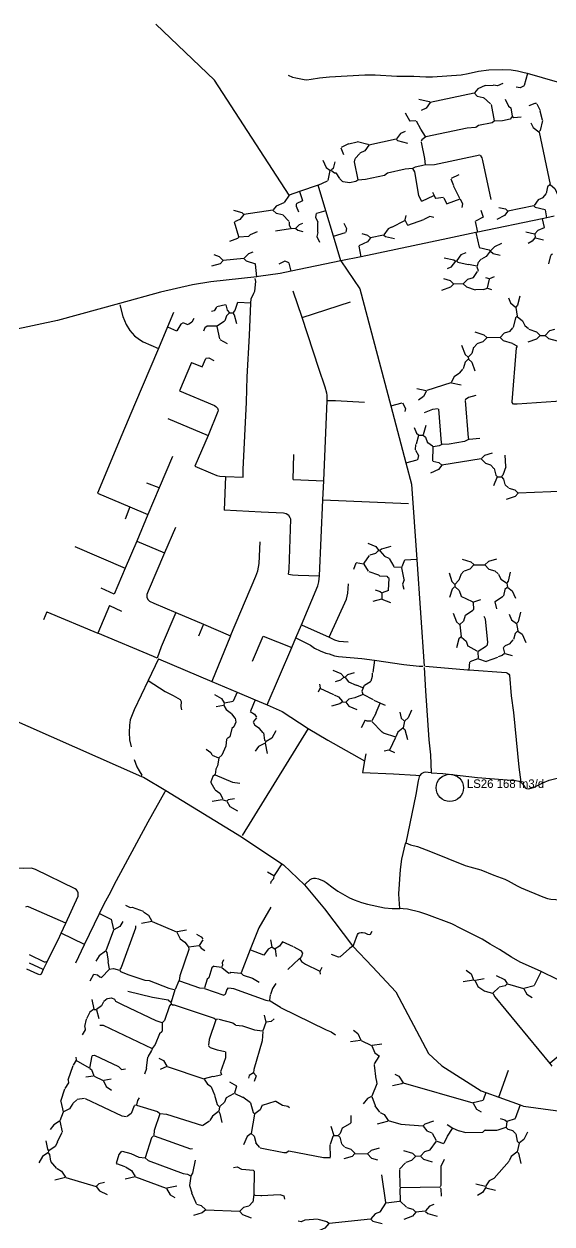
# Model space of a CAD drawing. Header units: metres. Extents: x 432891 to 477890, y 2556094 to 2581523.
# Drawn here: x 447681 to 449231, y 2570579 to 2574100 of the extents above; entities that cross this region are included whole.
import ezdxf

# ---------------------------------------------------------------- set-up
doc = ezdxf.new("R2010")
doc.units = ezdxf.units.M
for name, color, linetype in [('W10_LIFT_STATIONS', 6, 'Continuous'), ('W10_PIPE_DN200', 8, 'Continuous'), ('W10_PIPE_DN250_400', 3, 'Continuous'), ('W10_PIPE_DN500_800', 30, 'Continuous')]:
    doc.layers.add(name, color=color, linetype=linetype)

msp = doc.modelspace()

# ---------------------------------------------------------------- linework, layer by layer
at = {"layer": 'W10_LIFT_STATIONS'}
msp.add_circle((448931.2, 2571858.4), 40, dxfattribs=at)
at = {"layer": 'W10_PIPE_DN200'}
for points in [[(448459.5, 2573598.4), (448240.2, 2573935.2), (448068.3, 2574100.4)], [(449159.6, 2573954.8), (449149.6, 2573957.6), (449129.4, 2573962.2), (449110.9, 2573964.8), (449085.2, 2573966.1), (449046, 2573964.6), (449015.6, 2573961), (448985.1, 2573953.9), (448964.1, 2573950.6), (448880.3, 2573944.7), (448860.6, 2573944.6), (448825.6, 2573946.6), (448775.4, 2573946.5), (448711.8, 2573950.1), (448681.5, 2573950.3), (448578.1, 2573944.7), (448549.1, 2573941.7), (448524, 2573937.1), (448511.6, 2573935.7), (448503.7, 2573936.4), (448479.5, 2573941), (448470.8, 2573943.7), (448457.7, 2573949.6)], [(449159.6, 2573954.8), (449149.6, 2573920)], [(449789.3, 2573899), (449725.1, 2573878.8), (449659.5, 2573863.6), (449592.3, 2573853.5), (449567, 2573850.8), (449543, 2573849.4), (449526.1, 2573850.5), (449511.9, 2573854.2), (449498.3, 2573861), (449474.1, 2573877.7), (449459.8, 2573883.5), (449439.8, 2573888.4), (449411.7, 2573892), (449406, 2573893.3), (449350, 2573913.6), (449334, 2573918.2), (449311.1, 2573922.3), (449260.8, 2573926.7), (449246.7, 2573930), (449159.6, 2573954.8)], [(449035.3, 2573920.1), (449013.3, 2573910.1), (449003.3, 2573898.1)], [(449036.3, 2573920.1), (449058.3, 2573921)], [(449086.3, 2573926.1), (449071.3, 2573919.1), (449059.3, 2573921.1)], [(449149.3, 2573919.1), (449137.3, 2573913.1), (449126.3, 2573915.1)], [(448840.3, 2573880.1), (448870.3, 2573873.1), (448873.3, 2573870.1)], [(449002.3, 2573897.1), (448873.3, 2573870.1)], [(449003.3, 2573897.1), (449011.3, 2573889.1), (449029.3, 2573885.1)], [(449050.6, 2573865.8), (449030.1, 2573884.4)], [(449093.3, 2573880.1), (449103.3, 2573859.1), (449110.3, 2573854.1)], [(448800.3, 2573840.1), (448813.3, 2573815.1)], [(448873.3, 2573870.1), (448861.3, 2573853.1), (448847.3, 2573846.1)], [(449052.3, 2573864.1), (449061.3, 2573816.1)], [(449110.3, 2573854.1), (449114.3, 2573830.1)], [(449185.3, 2573867.1), (449180.3, 2573867.1), (449163.3, 2573860.1)], [(449186.3, 2573866.1), (449196.3, 2573846.1)], [(449203.1, 2573818), (449196.6, 2573845.1)], [(448831.3, 2573816.1), (448814.3, 2573815.1)], [(448832.3, 2573816.1), (448845.3, 2573793.1)], [(449061.3, 2573815.1), (449055.3, 2573810.1), (449015.3, 2573802.1), (449007.3, 2573797.1)], [(449114.3, 2573829.1), (449108.3, 2573821.1), (449085.3, 2573816.1), (449062.3, 2573815.1)], [(449115.3, 2573829.1), (449119.3, 2573826.1), (449140.3, 2573828.1)], [(449169.3, 2573810.1), (449175.3, 2573797.1), (449192.3, 2573784.1)], [(449203.3, 2573817.1), (449196.3, 2573788.1), (449193.3, 2573785.1)], [(448800.3, 2573785.1), (448786.3, 2573779.1), (448774.3, 2573763.1)], [(448859.8, 2573769.9), (448845.8, 2573792.2)], [(448860.3, 2573769.1), (448849.3, 2573760.1), (448847.3, 2573755.1)], [(449006.3, 2573797.1), (448982.3, 2573795.1), (448860.3, 2573769.1)], [(449193.3, 2573783.1), (449225.3, 2573629.1)], [(448611.3, 2573737.1), (448619.3, 2573717.1)], [(448633.3, 2573749.1), (448612.3, 2573738.1)], [(448634.3, 2573749.2), (448659.4, 2573754.8)], [(448660.3, 2573755.1), (448690.3, 2573748.1), (448693.3, 2573745.1)], [(448693.3, 2573745.1), (448681.3, 2573728.1), (448667.3, 2573721.1)], [(448773.3, 2573762.1), (448693.3, 2573745.1)], [(448774.3, 2573761.1), (448777.3, 2573758.1), (448807.3, 2573751.1)], [(448847.3, 2573754.1), (448857.3, 2573706.1), (448858.3, 2573687.1)], [(448558.3, 2573701.1), (448568.3, 2573679.1), (448579.3, 2573671.1)], [(448652.3, 2573705.1), (448650.3, 2573696.1), (448661.3, 2573643.1)], [(448653, 2573705.8), (448666.7, 2573720.3)], [(449019.3, 2573715.1), (448886.3, 2573687.1), (448859.3, 2573686.1)], [(449020.3, 2573715.1), (449025.3, 2573708.1), (449027.3, 2573700.1), (449051.3, 2573585.1)], [(448579.3, 2573670.1), (448573.3, 2573641.1)], [(448580.3, 2573671.1), (448583.3, 2573671.1)], [(448593.3, 2573696.1), (448588.3, 2573676.1), (448584.3, 2573672.1)], [(448584.3, 2573670.1), (448592.3, 2573664.1), (448596.3, 2573664.1), (448607.3, 2573647.1)], [(448821.3, 2573676.1), (448800.3, 2573674.1), (448748.3, 2573663.1), (448739.3, 2573656.1), (448721.3, 2573652.1), (448683.3, 2573644.1), (448662.3, 2573642.1)], [(448857.3, 2573686.1), (448829.3, 2573680.1), (448821.3, 2573676.1)], [(448821.3, 2573676.1), (448827.3, 2573666.1), (448839.3, 2573597.1), (448848.3, 2573580.1)], [(448544.8, 2573627.7), (448572.4, 2573640.6)], [(448617.6, 2573637.7), (448608.1, 2573646.4)], [(448661.3, 2573642.1), (448655.3, 2573638.1), (448636.3, 2573634.1), (448618.3, 2573637.1)], [(448934.3, 2573646.1), (448942.3, 2573626.1)], [(448957.3, 2573658.1), (448935.3, 2573647.1)], [(449224.3, 2573628.1), (449218.3, 2573622.1), (449214.3, 2573603.1)], [(449226.3, 2573628.1), (449239.3, 2573618.1), (449249.3, 2573596.1)], [(448459.5, 2573598.4), (448444.5, 2573576.7)], [(448489.7, 2573608.8), (448459.5, 2573598.4)], [(448544.8, 2573627.7), (448489.7, 2573608.8)], [(448489.7, 2573608.8), (448498.6, 2573582.8)], [(448567.3, 2573552.4), (448544.8, 2573627.7)], [(448849.2, 2573580.5), (448884, 2573597)], [(448880.3, 2573607.1), (448884.9, 2573597.4)], [(448884.9, 2573597.4), (448889.3, 2573588.1)], [(448942.8, 2573623.2), (448942.6, 2573624.3)], [(448960.9, 2573588), (448942.8, 2573623.2)], [(449205, 2573590.8), (449213.7, 2573602.3)], [(448443.9, 2573575.9), (448421.9, 2573565.9), (448412.9, 2573554.9)], [(448498.9, 2573581.9), (448479.9, 2573572.9)], [(448479.9, 2573571.9), (448479.9, 2573565.9), (448486.9, 2573548.9)], [(448912.3, 2573591.1), (448890.3, 2573588.1)], [(448913.3, 2573590.1), (448922.3, 2573572.1)], [(448960.4, 2573586.7), (448923.3, 2573572.4)], [(448961.3, 2573587.1), (448968.3, 2573573.1), (448966.3, 2573562.1)], [(449075.3, 2573562.1), (449094.3, 2573558.1), (449101.3, 2573551.1)], [(449177.3, 2573567.1), (449101.3, 2573551.1)], [(449204.3, 2573590.1), (449190.3, 2573584.1), (449178.3, 2573568.1)], [(449178.3, 2573566.1), (449181.3, 2573563.1), (449211.3, 2573556.1)], [(448295.9, 2573553.9), (448320.9, 2573546.9), (448326.9, 2573540.9)], [(448326.9, 2573540.9), (448314.9, 2573526.9), (448298.9, 2573519.9)], [(448411.9, 2573553.9), (448326.9, 2573540.9)], [(448412.9, 2573552.9), (448421.9, 2573544.9), (448439.9, 2573540.9)], [(448458.7, 2573522.1), (448440.6, 2573540.2)], [(448538.9, 2573543.9), (448536.9, 2573533.9), (448543.9, 2573518.9)], [(448567.3, 2573552.4), (448539.9, 2573544.2)], [(448589.5, 2573478), (448567.3, 2573552.4)], [(448761.2, 2573504.5), (448799.4, 2573523.6)], [(448802.3, 2573538.1), (448799.3, 2573526.1), (448800.3, 2573524.1)], [(448800.3, 2573524.1), (448807.3, 2573510.1)], [(448808.3, 2573510.4), (448854.4, 2573526.7)], [(448884.3, 2573532.1), (448872.3, 2573535.1), (448855.3, 2573527.1)], [(449029.3, 2573533.1), (449006.3, 2573522.1)], [(449022.3, 2573554.1), (449029.3, 2573533.1)], [(449101.3, 2573551.1), (449091.3, 2573538.1), (449069.3, 2573527.1)], [(449202.4, 2573529), (449207.7, 2573503.6)], [(449216.3, 2573532), (449211.5, 2573555.1)], [(448311.7, 2573475.8), (448299.3, 2573518.9)], [(448365.9, 2573490.9), (448344.9, 2573481.9), (448339.9, 2573476.9), (448311.9, 2573474.9)], [(448463.9, 2573498.9), (448419.9, 2573492.9)], [(448459.9, 2573519.9), (448459.9, 2573510.9), (448464.9, 2573499.9)], [(448477.9, 2573499.9), (448465.9, 2573498.9)], [(448498.9, 2573514.9), (448488.9, 2573510.9), (448478.9, 2573500.9)], [(448478.9, 2573499.9), (448484.9, 2573494.9), (448499.9, 2573491.9)], [(448543.9, 2573488.9), (448540.9, 2573476.9), (448548.9, 2573459.9)], [(448544, 2573489.9), (448544, 2573517.9)], [(448589.5, 2573478), (448625.4, 2573488.8)], [(448620.3, 2573516.1), (448628.3, 2573500.1), (448626.3, 2573489.1)], [(448760.3, 2573504.1), (448750.3, 2573499.1), (448737.3, 2573482.1)], [(449013.2, 2573489.3), (449006.6, 2573521.1)], [(449007.8, 2573488.2), (449016.8, 2573445.6)], [(449153.9, 2573490.6), (449179.9, 2573484.6)], [(449207.9, 2573502.6), (449189.9, 2573494.6), (449180.9, 2573484.6)], [(448311.9, 2573474.9), (448307.9, 2573470.9), (448284.9, 2573461.9)], [(448611.4, 2573404.9), (448589.5, 2573478)], [(448698.3, 2573473.1), (448689.3, 2573461.1), (448664.3, 2573449.1)], [(448673.3, 2573485.1), (448689.3, 2573481.1), (448698.3, 2573473.1)], [(448736.3, 2573481.1), (448698.3, 2573473.1)], [(448737.3, 2573481.1), (448742.3, 2573477.1), (448768.3, 2573471.1)], [(449082.9, 2573456.6), (449061.9, 2573446.6), (449050.9, 2573434.6)], [(449180.9, 2573472.6), (449172.9, 2573462.6), (449160.9, 2573456.6)], [(449180.9, 2573483.6), (449181.9, 2573473.6)], [(449182.9, 2573472.6), (449205.9, 2573466.6)], [(448238.9, 2573423.9), (448253.9, 2573417.9), (448265.9, 2573405.9)], [(448352.9, 2573430.9), (448339.9, 2573425.9), (448327.9, 2573412.9)], [(448671, 2573417.4), (448664.6, 2573448.1)], [(448977.9, 2573428.6), (448963.9, 2573422.6), (448951.9, 2573406.6)], [(449016.9, 2573444.6), (449046.9, 2573437.6), (449049.9, 2573434.6)], [(449049.9, 2573433.6), (449037.9, 2573417.6), (449023.9, 2573410.6)], [(449050.9, 2573433.6), (449057.9, 2573426.6), (449078.9, 2573421.6)], [(449226.9, 2573420.6), (449220.9, 2573396.6)], [(449232.9, 2573424.6), (449227.9, 2573421.6)], [(448265.9, 2573405.9), (448256.9, 2573396.9), (448231.9, 2573389.9)], [(448326.9, 2573411.9), (448265.9, 2573405.9)], [(448327.9, 2573410.9), (448333.9, 2573404.9), (448360.9, 2573396.9)], [(448365.1, 2573358.5), (448361, 2573395.9)], [(448459.9, 2573399.9), (448446.9, 2573403.9), (448428.9, 2573395.9)], [(448465.1, 2573374.8), (448460.1, 2573398.9)], [(448611.4, 2573404.9), (448667, 2573323.4), (448757.9, 2572979.6)], [(448914.9, 2573414.6), (448942.9, 2573408.6), (448947.9, 2573404.6)], [(448947.9, 2573404.6), (448933.9, 2573386.6), (448922.9, 2573381.6)], [(448950.9, 2573405.6), (448947.9, 2573404.6)], [(448951.9, 2573404.6), (448954.9, 2573401.6), (448984.9, 2573394.6)], [(449010.3, 2573390), (448985.9, 2573394.5)], [(449011.3, 2573389.8), (449010.9, 2573387.6), (449013.9, 2573376.6)], [(449012.9, 2573398.6), (449011.3, 2573389.8)], [(449013.6, 2573399.3), (449023.3, 2573409.8)], [(448347.4, 2573280.9), (448348, 2573294.3), (448356.4, 2573310.5), (448358.6, 2573316.4), (448361.5, 2573344.3), (448360.1, 2573353.9)], [(448912.9, 2573353.6), (448931.9, 2573347.6), (448941.9, 2573337.6)], [(448999.9, 2573355.6), (448982.9, 2573350.6), (448969.9, 2573337.6)], [(449000.5, 2573356.4), (449012.4, 2573373.8)], [(449013.9, 2573375.6), (449012.9, 2573374.6)], [(449047.9, 2573352.6), (449036.9, 2573355.6)], [(449042.1, 2573326.6), (449047.7, 2573351.6)], [(449060.9, 2573358.6), (449047.9, 2573352.6)], [(448497.5, 2573239.2), (448471.8, 2573316.6)], [(448941.9, 2573336.6), (448932.9, 2573327.6), (448906.9, 2573318.6)], [(448969.9, 2573337.6), (448942.9, 2573336.6)], [(448969.9, 2573337.6), (448979.9, 2573328.6), (449005.9, 2573320.6)], [(449028.9, 2573321.6), (449006.9, 2573320.6)], [(449029.9, 2573321.6), (449041.9, 2573325.6)], [(449041.9, 2573325.6), (449053.9, 2573321.6)], [(447962.8, 2573276.1), (447971.9, 2573242), (447975.9, 2573229.8), (447981.3, 2573218.7), (447992.1, 2573200.8), (448006.2, 2573185.2), (448020.7, 2573174.1), (448031, 2573167.6), (448075.9, 2573147.6)], [(448273.1, 2573276.4), (448247, 2573270)], [(448274, 2573276.7), (448278, 2573260.7), (448285, 2573252.7)], [(448308, 2573282.7), (448300, 2573259.7), (448294, 2573252.7)], [(448347.4, 2573280.9), (448309, 2573282.6)], [(448336.2, 2573065.2), (448343.1, 2573186.6), (448347.4, 2573280.9)], [(448497.5, 2573239.2), (448639.4, 2573284.9)], [(449102.9, 2573296.6), (449108.9, 2573281.6), (449123.9, 2573269.6)], [(449136.9, 2573301.6), (449129.9, 2573275.6), (449124.9, 2573269.6)], [(448120.4, 2573253.7), (448102.6, 2573211.2)], [(448246, 2573269.7), (448240, 2573258.7), (448232, 2573256.7)], [(448285, 2573252.7), (448276, 2573243.7), (448271, 2573229.7)], [(448285, 2573252.7), (448293, 2573252.7)], [(448294, 2573251.7), (448298, 2573246.7), (448305, 2573221.7)], [(449127.9, 2573241.6), (449123.9, 2573237.6), (449116.9, 2573209.6)], [(449124.9, 2573268.6), (449128.9, 2573242.6)], [(449128.9, 2573241.6), (449144.9, 2573229.6), (449150.9, 2573215.6)], [(448102.6, 2573211.2), (448075.9, 2573147.6)], [(448102.6, 2573211.2), (448129.1, 2573200.1)], [(448149, 2573223.7), (448142, 2573219.7), (448130, 2573199.7)], [(448150, 2573223.7), (448162, 2573218.7)], [(448180, 2573235.7), (448174, 2573225.7), (448164, 2573218.7)], [(448247, 2573213.7), (448219, 2573213.7), (448212, 2573208.7), (448208, 2573198.7)], [(448247.2, 2573212.7), (448254.8, 2573176.7)], [(448247.9, 2573214.2), (448270.2, 2573229.2)], [(448571.4, 2572995.4), (448571.2, 2573010.9), (448570.3, 2573017.3), (448565.6, 2573034.6), (448546.7, 2573089.2), (448497.5, 2573239.2)], [(449107.5, 2573198.4), (449116.2, 2573208.9)], [(449162.2, 2573205.3), (449151.6, 2573214.9)], [(448256, 2573174.7), (448278, 2573162.7)], [(449004.9, 2573196.6), (449030.9, 2573188.6), (449039.9, 2573180.6)], [(449039.9, 2573179.6), (449027.9, 2573167.6), (449010.9, 2573161.6)], [(449078.9, 2573180.6), (449040.9, 2573179.6)], [(449106.9, 2573197.6), (449090.9, 2573192.6), (449078.9, 2573180.6)], [(449078.9, 2573180.6), (449087.9, 2573171.6), (449113.9, 2573163.6)], [(449195.9, 2573186.6), (449185.9, 2573175.6), (449159.9, 2573166.6)], [(449162.9, 2573204.6), (449185.9, 2573196.6), (449195.9, 2573186.6)], [(449195.9, 2573186.6), (449210.9, 2573186.6)], [(449237.9, 2573203.6), (449223.9, 2573199.6), (449210.9, 2573186.6)], [(449210.9, 2573186.6), (449220.9, 2573177.6), (449245.9, 2573170.6)], [(448075.9, 2573147.6), (448006.1, 2572983.2)], [(448965.9, 2573157.6), (448975.9, 2573130.6), (448984.9, 2573122.6)], [(449000.9, 2573150.6), (448995.9, 2573133.6), (448984.9, 2573122.6)], [(449001.6, 2573151.3), (449010.2, 2573160.9)], [(449129, 2573155), (449125.9, 2573149.6), (449112.9, 2572991.6)], [(449114.8, 2573163.1), (449128.1, 2573155.5)], [(449128.1, 2573155.5), (449129, 2573155)], [(448172.8, 2573106.9), (448138, 2573024.1)], [(448172.8, 2573106.9), (448204.5, 2573093.9)], [(448204.5, 2573093.9), (448214.7, 2573118.7)], [(448215, 2573119.7), (448224, 2573120.7), (448239, 2573112.7)], [(448984.9, 2573116.6), (448975.9, 2573107.6), (448969.9, 2573088.6)], [(448984.9, 2573122.6), (448985.9, 2573117.6)], [(448985.9, 2573116.6), (448995.9, 2573107.6), (449004.9, 2573082.6)], [(448324.3, 2572770.4), (448324.3, 2572792.5), (448334.1, 2572990.8), (448336.2, 2573065.2)], [(448959.9, 2573075.6), (448943.9, 2573064.6), (448934.9, 2573048.6)], [(448960.5, 2573076.4), (448969.3, 2573087.8)], [(448833.9, 2573030.6), (448861.9, 2573024.6)], [(448933.9, 2573047.6), (448863.9, 2573024.6)], [(448935.9, 2573047.6), (448964.9, 2573041.6)], [(448138, 2573024.1), (448240.3, 2572980.5), (448244.7, 2572978.1), (448249.6, 2572973), (448251.1, 2572967.2), (448250.6, 2572963.5), (448221.5, 2572892.9)], [(448560.9, 2572759.8), (448571.4, 2572995.4)], [(448571.4, 2572995.4), (448596.1, 2572995.9), (448680.9, 2572990.8)], [(448862.9, 2573023.6), (448853.9, 2573007.6), (448838.9, 2572996.6)], [(449007.9, 2573010.6), (448985.9, 2573004.6), (448975.9, 2572997.6)], [(448975.9, 2572995.6), (448984.9, 2572885.6), (448986.9, 2572881.6)], [(449301.9, 2572999.6), (449297.9, 2572997.6), (449241.9, 2572992.6), (449128.9, 2572984.6), (449117.9, 2572984.6), (449112.9, 2572990.6)], [(448006.1, 2572983.2), (447968.7, 2572894.2)], [(448757.9, 2572979.6), (448791, 2572988.3)], [(448757.9, 2572979.6), (448802, 2572812.6)], [(448791.9, 2572988.6), (448800.9, 2572971.6), (448798.9, 2572963.6)], [(448896.9, 2572970.6), (448879.9, 2572968.6), (448855.9, 2572959.6)], [(448897.9, 2572969.6), (448905.9, 2572871.6), (448907.9, 2572867.6)], [(448103.7, 2572942.5), (448221.5, 2572892.9)], [(447968.7, 2572894.2), (447896.7, 2572723.5)], [(448221.5, 2572892.9), (448182.8, 2572803)], [(448826.9, 2572916.6), (448832.9, 2572899.6), (448838.9, 2572894.6)], [(448838.9, 2572892.6), (448831.9, 2572867.6)], [(448839.9, 2572893.6), (448851.9, 2572893.6)], [(448860.9, 2572921.6), (448852.9, 2572894.6)], [(448852.9, 2572893.6), (448859.9, 2572887.6), (448865.9, 2572871.6)], [(448830.9, 2572850.6), (448831.8, 2572866.6)], [(448880.1, 2572861.2), (448866.7, 2572871)], [(448880.1, 2572861.2), (448881.9, 2572859.6)], [(448880.9, 2572818.6), (448881.9, 2572858.6)], [(448907.9, 2572866.6), (448899.9, 2572862.6), (448881.9, 2572859.6)], [(448985.9, 2572880.6), (448973.9, 2572875.6), (448928.9, 2572867.6), (448908.9, 2572866.6)], [(449018.9, 2572883.6), (448987.9, 2572880.6)], [(448117.6, 2572830.8), (448078.5, 2572738.8)], [(448471.3, 2572763.9), (448473.3, 2572836.9)], [(448802, 2572812.6), (448834.9, 2572821.4)], [(448830.9, 2572849.6), (448838.9, 2572833.6), (448835.9, 2572821.6)], [(449022.9, 2572824.6), (448907.9, 2572805.6)], [(449055.9, 2572840.6), (449032.9, 2572833.6), (449023.9, 2572825.6)], [(449023.9, 2572823.6), (449035.9, 2572811.6), (449050.9, 2572806.6)], [(449095.9, 2572801.6), (449094, 2572834.6)], [(448182.8, 2572803), (448228.6, 2572782.9), (448246.9, 2572775.8), (448256, 2572773.8), (448272.8, 2572772.5)], [(448802, 2572812.6), (448818.6, 2572749.8), (448833.9, 2572529)], [(448907.9, 2572805.6), (448897.9, 2572792.6), (448874.9, 2572782.6)], [(448880.9, 2572817.6), (448898.9, 2572813.6), (448907.9, 2572805.6)], [(449060.2, 2572796.3), (449051.6, 2572805.9)], [(449060.9, 2572795.6), (449065.9, 2572776.6), (449069.9, 2572772.6)], [(449095.9, 2572800.6), (449086.9, 2572776.6), (449082.9, 2572772.6)], [(448078.5, 2572738.8), (448042.4, 2572752.6)], [(448272.8, 2572772.5), (448268.9, 2572673.9)], [(448272.8, 2572772.5), (448324.3, 2572770.4)], [(448471.3, 2572763.9), (448560.9, 2572759.8)], [(448558.3, 2572703.7), (448560.9, 2572759.8)], [(449069.9, 2572771.6), (449058.9, 2572744.6)], [(449070.9, 2572771.6), (449081.9, 2572771.6)], [(449082.9, 2572771.6), (449088.9, 2572764.6), (449092.9, 2572748.6)], [(449093.7, 2572747.9), (449103.2, 2572739.3)], [(447896.7, 2572723.5), (447992.4, 2572682.9)], [(448078.5, 2572738.8), (448045.3, 2572660.4)], [(449131.9, 2572723.6), (449122.9, 2572713.6), (449096.9, 2572704.6)], [(449103.9, 2572738.6), (449121.9, 2572733.6), (449131.9, 2572723.6)], [(449275.9, 2572729.6), (449131.9, 2572723.6)], [(447992.4, 2572682.9), (447978.2, 2572647.1)], [(447992.4, 2572682.9), (448045.3, 2572660.4)], [(448548.5, 2572480.7), (448558.3, 2572703.7)], [(448558.3, 2572703.7), (448809.4, 2572693.5)], [(448045.3, 2572660.4), (448012.4, 2572582.8)], [(448377.6, 2572667.8), (448268.9, 2572673.9)], [(448457.6, 2572486.1), (448459.2, 2572500.8), (448464.6, 2572646.7), (448462.5, 2572651.5), (448458.4, 2572658), (448450.8, 2572662.4), (448442.7, 2572664.4), (448377.6, 2572667.8)], [(448125.7, 2572622.6), (448094, 2572548.6)], [(448012.4, 2572582.8), (447978.7, 2572503.7)], [(448012.4, 2572582.8), (448094, 2572548.6)], [(448287.3, 2572304.8), (448361.9, 2572479.7), (448368.1, 2572495.7), (448371.7, 2572517.3), (448374.2, 2572580.6)], [(448690.2, 2572576.5), (448714.2, 2572566.5), (448722.2, 2572556.5)], [(447830.4, 2572567.1), (447978.7, 2572503.7)], [(448094, 2572548.6), (448045.6, 2572435.4), (448042.2, 2572425.9), (448042.4, 2572418.7), (448045.3, 2572411.5), (448050, 2572406.6), (448062, 2572400.7), (448126.8, 2572373.4)], [(448679.7, 2572518.3), (448695.6, 2572540.7)], [(448722.2, 2572555.5), (448713.2, 2572546.5), (448696.2, 2572541.5)], [(448723.2, 2572555.5), (448725.2, 2572555.5)], [(448758.2, 2572566.5), (448730.2, 2572559.5), (448726.2, 2572555.5)], [(448726.2, 2572554.5), (448739.2, 2572538.5), (448752.2, 2572532.5)], [(447978.7, 2572503.7), (447946.2, 2572427)], [(448655.2, 2572518.5), (448648.2, 2572499.5)], [(448656.2, 2572519.5), (448678.2, 2572516.5)], [(448679.7, 2572518.3), (448678.2, 2572516.5)], [(448679.7, 2572514.7), (448678.2, 2572516.5)], [(448692.6, 2572494.4), (448679.7, 2572514.7)], [(448752.7, 2572531.7), (448766.7, 2572508.4)], [(448767.2, 2572507.5), (448789.2, 2572506.5)], [(448789.2, 2572506.5), (448790.4, 2572504.5)], [(448798.2, 2572526.5), (448790.2, 2572507.5)], [(448796.9, 2572470.5), (448790.4, 2572504.5)], [(448833.9, 2572529), (448799.2, 2572526.6)], [(448833.9, 2572529), (448855.7, 2572215.9)], [(448967, 2572529.9), (448993, 2572521.9), (449002, 2572513.9)], [(449002, 2572512.9), (448990, 2572500.9), (448973, 2572494.9)], [(449003, 2572512.9), (449034, 2572512.9)], [(449068, 2572529.9), (449045, 2572522.9), (449034, 2572512.9)], [(449034, 2572512.9), (449046, 2572500.9), (449063, 2572495.9)], [(448457.6, 2572486.1), (448469.1, 2572483.8), (448485.9, 2572482.4), (448548.5, 2572480.7)], [(448495.4, 2572337.4), (448543.6, 2572451.7), (448546.9, 2572463), (448548.5, 2572480.7)], [(448693.2, 2572493.5), (448722.2, 2572483.5), (448725.2, 2572480.5), (448746.2, 2572479.5), (448749.2, 2572475.5), (448753.2, 2572474.5)], [(448751.2, 2572438.5), (448753.1, 2572473.5)], [(448797.2, 2572469.5), (448792.2, 2572456.5), (448796.2, 2572441.5)], [(448929, 2572489.9), (448937, 2572463.9), (448946, 2572455.9)], [(448963, 2572483.9), (448958, 2572467.9), (448946, 2572455.9)], [(448963.6, 2572484.7), (448972.3, 2572494.2)], [(449073.2, 2572486.6), (449063.7, 2572495.2)], [(449074, 2572485.9), (449081, 2572470.9), (449097, 2572459.9)], [(449108, 2572491.9), (449102, 2572464.9), (449098, 2572459.9)], [(447946.2, 2572427), (447907.5, 2572444.7)], [(448576.9, 2572300.4), (448628.1, 2572412.3), (448631.9, 2572429.8), (448633.5, 2572457.7)], [(448712.2, 2572439.5), (448727.2, 2572434.5), (448731.2, 2572430.5)], [(448751.2, 2572437.5), (448732.2, 2572430.5)], [(448945, 2572448.9), (448938, 2572441.9), (448930, 2572416.9)], [(448946, 2572455.9), (448946, 2572449.9)], [(448947, 2572448.9), (448959, 2572437.9), (448964, 2572420.9)], [(449099, 2572446.9), (449093, 2572440.9), (449089, 2572421.9)], [(449098, 2572458.9), (449100, 2572447.9)], [(449101, 2572446.9), (449114, 2572436.9), (449124, 2572414.9)], [(448730.2, 2572412.5), (448705.2, 2572405.5)], [(448731.2, 2572429.5), (448731.2, 2572413.5)], [(448731.2, 2572412.5), (448757.2, 2572402.5)], [(448998.1, 2572404.4), (448964.9, 2572420.4)], [(448998.1, 2572404.4), (449000, 2572402.9)], [(449000, 2572402.9), (449001, 2572381.9)], [(449021, 2572410.9), (449001, 2572403.9)], [(449064.8, 2572406.4), (449063, 2572404.9)], [(449063, 2572404.9), (449068, 2572383.9)], [(449064.8, 2572406.4), (449088.1, 2572421.3)], [(447748.8, 2572375.1), (447738.8, 2572351.4)], [(447748.8, 2572375.1), (447897.9, 2572312.2)], [(447932.1, 2572393.5), (447897.9, 2572312.2)], [(447932.1, 2572393.5), (447967.2, 2572377.3)], [(448126.8, 2572373.4), (448084.4, 2572272), (448072.1, 2572239.1)], [(448126.8, 2572373.4), (448208.5, 2572339.3)], [(448941, 2572370.9), (448951, 2572345.9), (448960, 2572337.9)], [(448976, 2572364.9), (448971, 2572347.9), (448961, 2572337.9)], [(448976.8, 2572365.5), (448999.1, 2572380.3)], [(448999.1, 2572380.3), (449001, 2572381.9)], [(449031, 2572362.9), (449035, 2572354.9), (449042, 2572284.9), (449040, 2572275.9)], [(449105, 2572367.9), (449112, 2572351.9), (449127, 2572340.9)], [(449139, 2572373.9), (449132, 2572345.9), (449127, 2572340.9)], [(448208.5, 2572339.3), (448193.7, 2572303.6)], [(448208.5, 2572339.3), (448287.3, 2572304.8)], [(448478.9, 2572298.6), (448495.4, 2572337.4)], [(448495.4, 2572337.4), (448576.9, 2572300.4)], [(448961, 2572336.9), (448964, 2572301.9)], [(449127, 2572340.9), (449131, 2572319.9)], [(448072.1, 2572239.1), (448061.1, 2572243.7), (447897.9, 2572312.2)], [(448287.3, 2572304.8), (448232.3, 2572171)], [(448352.2, 2572230.2), (448383.5, 2572303.6)], [(448383.5, 2572303.6), (448467.1, 2572270.8)], [(448467.1, 2572270.8), (448478.9, 2572298.6)], [(448478.9, 2572298.6), (448522.7, 2572277.6), (448534.4, 2572268.4), (448550.5, 2572260.6), (448567, 2572254), (448576.9, 2572251.7), (448592.4, 2572246.4), (448604.9, 2572244.3), (448672.7, 2572238.7), (448710, 2572233.3)], [(448576.9, 2572300.4), (448592.7, 2572293), (448605.1, 2572289), (448632.6, 2572286.9)], [(448963, 2572300.9), (448958, 2572295.9), (448951, 2572269.9)], [(448965, 2572300.9), (448979, 2572288.9), (448984, 2572274.9)], [(449107.6, 2572281.6), (449117.4, 2572293.1)], [(449130, 2572318.9), (449123, 2572311.9), (449118, 2572293.9)], [(449131, 2572318.9), (449143, 2572309.9), (449154, 2572284.9)], [(448395.5, 2572102.2), (448467.1, 2572270.8)], [(449011.1, 2572259.4), (448984.8, 2572274.4)], [(449013, 2572257.9), (449014.8, 2572259.4)], [(449013, 2572257.9), (449014, 2572237.9)], [(449014.8, 2572259.4), (449039.1, 2572275.4)], [(449088, 2572269.9), (449092, 2572253.9)], [(449107, 2572280.9), (449094, 2572275.9), (449089, 2572270.9)], [(448076, 2572237.4), (448045.5, 2572173.3)], [(448076, 2572237.4), (448232.3, 2572171)], [(448710, 2572233.3), (448704.8, 2572197.2)], [(448710, 2572233.3), (448796.1, 2572220.8), (448841.3, 2572215.9), (448851.7, 2572215.9)], [(448988.3, 2572204.5), (448989.9, 2572227.9)], [(449013, 2572236.9), (448990, 2572228.9)], [(449015, 2572236.9), (449038, 2572229.9)], [(449038.9, 2572230.3), (449072, 2572242.6)], [(449092, 2572252.9), (449085, 2572246.9), (449073, 2572242.9)], [(449093, 2572252.9), (449114, 2572246.9)], [(448587.7, 2572204.2), (448611.7, 2572194.2), (448619.7, 2572184.2)], [(448650.7, 2572196.2), (448630.7, 2572190.2), (448623.7, 2572183.2)], [(448703.7, 2572195.2), (448703.7, 2572185.2), (448699.7, 2572172.2)], [(448855.9, 2572211.9), (448859.9, 2572143), (448870, 2572000), (448874.9, 2571955.5), (448876.3, 2571903)], [(448859.7, 2572215.5), (448983.5, 2572204.8), (448988.3, 2572204.5)], [(448988.3, 2572204.5), (449096.6, 2572196.9), (449100.7, 2572195.4), (449104.1, 2572192.7), (449106.6, 2572189.1), (449111.6, 2572128.8), (449118.4, 2572080), (449133.8, 2571919.3), (449139.7, 2571875.2)], [(448045.5, 2572173.3), (448004.7, 2572087.2), (447996.5, 2572067.8), (447993.3, 2572057.8), (447990.6, 2572042.1), (447989.6, 2572021), (447991.4, 2572000), (447995.8, 2571979.2)], [(448045.5, 2572173.3), (448095.4, 2572141.7), (448119.5, 2572129.5), (448140, 2572117.6), (448142.3, 2572111.6), (448142, 2572097.4), (448143.3, 2572087.5)], [(448232.3, 2572171), (448307, 2572139.5)], [(448550, 2572150.5), (448544.7, 2572139.2)], [(448548.7, 2572163.2), (448550.7, 2572152.2), (448550, 2572150.5)], [(448590.8, 2572131.7), (448550.9, 2572150.1)], [(448619.7, 2572183.2), (448610.7, 2572174.2), (448594.7, 2572170.2)], [(448620.7, 2572183.2), (448622.7, 2572183.2)], [(448623.7, 2572182.2), (448633.7, 2572170.2), (448656.7, 2572160.2)], [(448675.8, 2572152.3), (448657.6, 2572159.8)], [(448676.7, 2572152), (448672.7, 2572142.2), (448675.7, 2572133.2)], [(448679.7, 2572159.2), (448676.7, 2572152)], [(448680.6, 2572159.8), (448697.9, 2572170.7)], [(448699.7, 2572172.2), (448697.9, 2572170.7)], [(448240.3, 2572132.7), (448261.3, 2572120.7), (448269.3, 2572107.7)], [(448307, 2572139.5), (448295.7, 2572112.7)], [(448307, 2572139.5), (448359.8, 2572117.2)], [(448359.8, 2572117.2), (448345.7, 2572083.7)], [(448359.8, 2572117.2), (448395.5, 2572102.2)], [(448591.7, 2572131.2), (448604.7, 2572126.2), (448615.7, 2572112.2)], [(448652.7, 2572123.2), (448634.7, 2572119.2), (448625.7, 2572110.2)], [(448653.6, 2572123.6), (448674.8, 2572132.8)], [(448706.9, 2572116.7), (448676.6, 2572132.8)], [(448707.7, 2572116.2), (448727.3, 2572107.6)], [(448267.3, 2572100.7), (448245.3, 2572096.7)], [(448269.3, 2572105.7), (448268.3, 2572101.7)], [(448268.3, 2572100.7), (448274.3, 2572088.7), (448290.3, 2572076.7)], [(448295.3, 2572111.7), (448270.3, 2572106.7)], [(448345.3, 2572082.7), (448358.3, 2572074.7), (448363.3, 2572065.7)], [(448615.7, 2572111.2), (448608.7, 2572105.2), (448583.7, 2572098.2)], [(448616.7, 2572111.2), (448625.7, 2572110.2)], [(448625.7, 2572110.2), (448634.7, 2572098.2), (448658.7, 2572088.2)], [(448714.7, 2572079.2), (448702.7, 2572055.2)], [(448715.2, 2572080.1), (448726.9, 2572106.7)], [(448727.3, 2572107.6), (448741.7, 2572101.2)], [(448784.7, 2572081.2), (448788.7, 2572063.2), (448796.7, 2572055.2)], [(448818.7, 2572086.2), (448808.7, 2572064.2), (448798.7, 2572055.2)], [(448300.7, 2572063.5), (448290.9, 2572075.9)], [(448301.3, 2572062.7), (448303.3, 2572051.7), (448297.3, 2572037.7), (448291.3, 2572032.7)], [(448363.3, 2572063.7), (448354.3, 2572052.7)], [(448354.3, 2572051.7), (448359.3, 2572042.7), (448372.3, 2572033.7)], [(448682.7, 2572057.2), (448670.7, 2572035.2)], [(448683.7, 2572057.2), (448687.7, 2572055.2), (448700.7, 2572055.2)], [(448733, 2572021.9), (448702.4, 2572053.5)], [(448797.7, 2572054.2), (448794.7, 2572035.2)], [(448291.3, 2572032.7), (448285.3, 2572008.7), (448276.3, 2572002.7)], [(448515.8, 2572032.8), (448321.8, 2571718.6)], [(448383.7, 2572020.5), (448372.9, 2572033)], [(448384.3, 2572019.7), (448387.3, 2571998.7), (448391.3, 2571994.7)], [(448420.3, 2572025.7), (448408.3, 2572004.7), (448392.3, 2571994.7)], [(448735.7, 2572019.9), (448733, 2572021.9)], [(448735.7, 2572019.9), (448771.8, 2572008.5)], [(448793.7, 2572034.2), (448778.7, 2572022.2), (448772.7, 2572008.2)], [(448794.7, 2572034.2), (448798.7, 2572030.2), (448806.7, 2572000.2)], [(448275.3, 2572001.7), (448273.3, 2571980.7), (448262.3, 2571954.7), (448253.3, 2571946.7)], [(448389.3, 2571989.7), (448369.3, 2571979.7), (448360.3, 2571966.7)], [(448391.3, 2571993.7), (448389.3, 2571989.7)], [(448389.3, 2571989.7), (448395.3, 2571959.7)], [(448754.7, 2571969.9), (448772.3, 2572007.3)], [(448004.8, 2571941.7), (448012.8, 2571920.4), (448019.1, 2571909), (448027.7, 2571895.9)], [(448216.3, 2571971.7), (448229.3, 2571962.7), (448232.3, 2571955.7)], [(448233.3, 2571954.7), (448252.3, 2571946.7)], [(448253.3, 2571945.7), (448249.3, 2571923.7), (448244.3, 2571913.7), (448242.3, 2571897.7)], [(448684.2, 2571958.6), (448680.7, 2571937.9)], [(448738.7, 2571967.2), (448751.7, 2571970.2), (448754.3, 2571969)], [(448754.3, 2571969), (448768.7, 2571962.2)], [(448876.3, 2571903), (448859.1, 2571904.5), (448854.4, 2571904.1), (448846.6, 2571899.8), (448842.8, 2571894.6)], [(448876.3, 2571903), (448911, 2571900.3), (449012.6, 2571889.2), (449123.8, 2571880.4), (449134.9, 2571878.1), (449139.7, 2571875.2)], [(448026, 2571892.2), (448027.7, 2571895.9)], [(448241.3, 2571896.7), (448235.3, 2571891.7), (448229.3, 2571876.7)], [(448229.3, 2571876.7), (448229.8, 2571873.9)], [(448229.8, 2571873.9), (448241.8, 2571853.6)], [(448242.3, 2571896.7), (448293.3, 2571875.7), (448315.3, 2571872.7)], [(449139.7, 2571875.2), (449145.3, 2571869.3), (449152.4, 2571859.1), (449156.5, 2571857)], [(449156.5, 2571857), (449161.2, 2571856.2), (449166.4, 2571856.4), (449176.5, 2571859.2), (449203.8, 2571873.5), (449222.5, 2571880.9), (449242, 2571886.4), (449282, 2571894.1), (449317.8, 2571898), (449341.2, 2571898.6), (449353.7, 2571895.7), (449359.5, 2571891.7), (449364.5, 2571883.8), (449368.1, 2571876.4)], [(447903, 2571489.8), (447916.9, 2571518.5), (447935.9, 2571553.9), (447946.5, 2571573.6), (448045.8, 2571758.6), (448095.9, 2571847.8)], [(448098, 2571851.2), (448095.9, 2571847.8)], [(448242.3, 2571852.7), (448256.3, 2571842.7), (448264.3, 2571828.7), (448264.3, 2571824.7)], [(448263.3, 2571823.7), (448233.3, 2571818.7)], [(448265.3, 2571823.7), (448275.3, 2571820.7)], [(448276.3, 2571819.7), (448285.3, 2571803.7), (448308.3, 2571790.7)], [(448299.3, 2571826.7), (448280.3, 2571823.7), (448277.3, 2571820.7)], [(448801.9, 2571697.4), (448816, 2571691.8), (448835.9, 2571686), (448874.6, 2571671.7), (448976.2, 2571630.8), (448989.5, 2571626.5), (449022.5, 2571618), (449060.3, 2571601.9), (449092.7, 2571591), (449102.7, 2571586.1), (449128.5, 2571571.1), (449141, 2571565.1), (449204.5, 2571538.7), (449217.7, 2571533.9), (449227.5, 2571531.6)], [(447803.9, 2571461.9), (447840.5, 2571540.9), (447840.6, 2571550), (447838.6, 2571555.2), (447835.1, 2571559.6), (447831.8, 2571562.1), (447714.7, 2571618.5), (447703.7, 2571622.8), (447678.9, 2571621.5), (447663.7, 2571623.2), (447580.1, 2571660.7)], [(448437.9, 2571635.7), (448415.2, 2571601.8)], [(448395.6, 2571612), (448414.6, 2571601)], [(448414.6, 2571601), (448413.6, 2571592), (448405.6, 2571583), (448404.6, 2571578)], [(449227.5, 2571531.6), (449257.4, 2571529.9), (449286.6, 2571532.4), (449313, 2571531.7), (449355, 2571537.9), (449388.7, 2571544.6), (449398.6, 2571545.5), (449423.5, 2571545.2), (449433.4, 2571547.4), (449440.3, 2571551.4), (449442.6, 2571554.9), (449446, 2571566)], [(447803.9, 2571461.9), (447694.8, 2571509.4), (447690.9, 2571510), (447685.9, 2571508.1)], [(447858.9, 2571398.7), (447903, 2571489.8)], [(447903, 2571489.8), (447936.7, 2571473.5)], [(447979.6, 2571514), (447992.6, 2571507), (447998.6, 2571508)], [(448031.7, 2571495.3), (447999.6, 2571507.7)], [(448032.6, 2571495), (448046.6, 2571485), (448056.6, 2571467)], [(448405.6, 2571508), (448370.6, 2571448), (448345.4, 2571383.9)], [(449199.5, 2571319.3), (449197.7, 2571320.1), (449137.5, 2571347.4), (449112.4, 2571361.5), (449077.2, 2571383.9), (449049.5, 2571399.8), (449026, 2571414.1), (449002.2, 2571426.5), (448963.6, 2571446), (448937.4, 2571459.3), (448864.1, 2571486.5), (448843.1, 2571493.3), (448807.2, 2571502.1), (448794.5, 2571504), (448784.9, 2571504.2)], [(447790.7, 2571432.2), (447803.9, 2571461.9)], [(447937.6, 2571473), (447943.6, 2571443)], [(447971.6, 2571466), (447962.6, 2571452), (447944.6, 2571442)], [(448008.6, 2571454), (448008.6, 2571447), (447966.6, 2571331), (447962.6, 2571325)], [(448056.6, 2571466), (448026.6, 2571460)], [(448057.6, 2571466), (448128.6, 2571436)], [(447750.1, 2571350.7), (447782.1, 2571412.7), (447790.7, 2571432.2)], [(447858.9, 2571398.7), (447790.7, 2571432.2)], [(447943.6, 2571441), (447921.6, 2571380)], [(448129.6, 2571435), (448139.6, 2571415), (448153.6, 2571406)], [(448158.6, 2571441), (448130.6, 2571436)], [(448187.6, 2571429), (448201.6, 2571421), (448206.6, 2571415)], [(448206.6, 2571413), (448195.6, 2571396)], [(448404.6, 2571413), (448408.6, 2571392)], [(448649, 2571397.8), (448649.4, 2571398.5), (448660, 2571428.2), (448662.1, 2571431.2), (448664.6, 2571433.1), (448671.4, 2571434.5), (448675.2, 2571434.1), (448681.3, 2571432.9), (448689.5, 2571429), (448694.9, 2571427.8), (448697.9, 2571429.5), (448703.3, 2571437.7)], [(447833.4, 2571345.5), (447858.9, 2571398.7)], [(447920.6, 2571379), (447901.6, 2571366), (447892.6, 2571350)], [(447921.6, 2571379), (447924.6, 2571375), (447928.6, 2571349)], [(448164.6, 2571392), (448165.6, 2571384), (448138.6, 2571307), (448136.6, 2571293)], [(448164, 2571392.8), (448154.3, 2571405.3)], [(448165.6, 2571392.1), (448194.6, 2571395.9)], [(448195.6, 2571396), (448201.6, 2571388), (448212.6, 2571381)], [(448345.4, 2571383.9), (448318.6, 2571316)], [(448346.3, 2571383.5), (448384.7, 2571368.4)], [(448408.6, 2571391), (448397.6, 2571385), (448385.6, 2571368)], [(448409.6, 2571391), (448417.6, 2571386)], [(448439.6, 2571407), (448431.6, 2571394), (448418.6, 2571386)], [(448418.6, 2571385), (448421.6, 2571364)], [(448472.7, 2571392.4), (448440.5, 2571406.6)], [(448473.6, 2571392), (448492.6, 2571381), (448498.6, 2571374)], [(448643.6, 2571391.8), (448636.8, 2571386.8), (448608.9, 2571362.3), (448604.6, 2571361.9), (448583.5, 2571369.6)], [(448646.8, 2571394.2), (448643.6, 2571391.8)], [(448645.8, 2571395.4), (448649, 2571397.8)], [(447696.6, 2571369.6), (447740.6, 2571347.9), (447744.5, 2571347.9), (447748.3, 2571349.1), (447750.1, 2571350.7)], [(447738.1, 2571325.5), (447697.5, 2571343.7)], [(447750.1, 2571350.7), (447738.1, 2571325.5)], [(447932.2, 2571327.1), (447928.8, 2571348)], [(448266.6, 2571354), (448262.6, 2571345), (448263.6, 2571338), (448261.6, 2571333)], [(448455.3, 2571325.7), (448488.9, 2571356.3)], [(448490.6, 2571357), (448488.9, 2571356.3)], [(448498.6, 2571373), (448495.6, 2571364), (448490.6, 2571358)], [(448490.6, 2571357), (448495.6, 2571349), (448507.6, 2571341)], [(448548.7, 2571320.5), (448508.5, 2571340.5)], [(447738.1, 2571325.5), (447731.4, 2571311.3), (447727.8, 2571309.9), (447722.5, 2571311.6), (447689.7, 2571326.7)], [(447885.6, 2571311), (447874.6, 2571291)], [(447886.6, 2571312), (447897.6, 2571310), (447903.6, 2571304), (447909.6, 2571302)], [(447930.9, 2571325.3), (447910.3, 2571302.8)], [(447931.6, 2571326), (447943.6, 2571328), (447961.6, 2571324)], [(447962.6, 2571323), (447964.6, 2571320), (447986.6, 2571311), (448035.6, 2571294)], [(448238.6, 2571335), (448232.6, 2571330), (448223.6, 2571301), (448218.6, 2571297), (448211.6, 2571272)], [(448239.6, 2571335), (448260.6, 2571332)], [(448261.6, 2571331), (448282.6, 2571315)], [(448284.6, 2571315), (448288.6, 2571318), (448317.6, 2571315)], [(448318.6, 2571315), (448324.6, 2571309), (448351.6, 2571300), (448371.6, 2571288)], [(448555.6, 2571331), (448549.6, 2571320)], [(448549.6, 2571320), (448550.6, 2571312)], [(448979.6, 2571323.2), (448993.6, 2571313.2), (449000.6, 2571295.2)], [(449067.6, 2571308.2), (449091.6, 2571296.2), (449099.6, 2571284.2)], [(449199.5, 2571319.3), (449179.1, 2571278.1)], [(449509.2, 2571251.1), (449472.1, 2571248.7), (449385, 2571248.7), (449369.8, 2571250.4), (449319.3, 2571260.1), (449300.9, 2571268.2), (449272.8, 2571284.3), (449247, 2571295.7), (449199.5, 2571319.3)], [(448036.6, 2571294), (448048.6, 2571293), (448106.6, 2571271), (448122.6, 2571267)], [(448135.6, 2571292), (448124.6, 2571267)], [(448137.6, 2571292), (448196.6, 2571272), (448210.6, 2571271)], [(448211.6, 2571270), (448267.6, 2571250)], [(448280.6, 2571272), (448276.6, 2571267), (448271.6, 2571252), (448268.6, 2571250)], [(448282.6, 2571272), (448296.6, 2571270), (448391.6, 2571235), (448400.6, 2571234)], [(448420.6, 2571284), (448410.6, 2571270), (448404.6, 2571252)], [(449000.6, 2571294.2), (448970.6, 2571289.2)], [(449001.6, 2571294.2), (449004.6, 2571293.2)], [(449005.6, 2571292.2), (449013.6, 2571275.2), (449033.6, 2571262.2)], [(449031.6, 2571298.2), (449006.6, 2571293.2)], [(449074.9, 2571272.6), (449058.3, 2571257)], [(449099.6, 2571283.2), (449093.6, 2571277.2), (449075.6, 2571273.2)], [(449100.6, 2571283.2), (449147.6, 2571270.2)], [(449178.6, 2571277.2), (449148.6, 2571270.2)], [(449148.6, 2571269.2), (449157.6, 2571253.2), (449172.6, 2571243.2)], [(447880.6, 2571237), (447886.6, 2571209)], [(447925.8, 2571239.4), (447915.4, 2571231.6)], [(447926.6, 2571240), (447938.6, 2571242), (447946.6, 2571238), (447949.6, 2571233), (447969.6, 2571223), (448068.6, 2571176), (448085.6, 2571170)], [(447986.6, 2571262), (448058.6, 2571244)], [(448058.6, 2571244), (448104.6, 2571236), (448112.6, 2571230)], [(448123.6, 2571266), (448113.6, 2571230)], [(448400.6, 2571234), (448402.7, 2571235)], [(448402.7, 2571235), (448404.5, 2571251)], [(448403.4, 2571233.5), (448433.8, 2571214.5)], [(449034.6, 2571262), (449056.7, 2571256.5)], [(449057.6, 2571256.2), (449063.6, 2571245.2), (449224.5, 2571049.7)], [(447885.6, 2571208), (447874.6, 2571200), (447864.6, 2571181)], [(447887.6, 2571208), (447893.6, 2571208)], [(447914.6, 2571231), (447908.6, 2571219), (447894.6, 2571208)], [(447894.6, 2571207), (447900.6, 2571182)], [(448112.6, 2571224), (448108.6, 2571219), (448093.6, 2571176), (448087.6, 2571170)], [(448113.6, 2571225), (448112.6, 2571224)], [(448113.6, 2571229), (448113.6, 2571226)], [(448113.6, 2571225), (448117.6, 2571222), (448122.6, 2571222), (448239.6, 2571183), (448244.6, 2571179)], [(448434.6, 2571214), (448568.6, 2571148), (448582.6, 2571143), (448595.6, 2571134)], [(447859.8, 2571158), (447864.4, 2571180)], [(448086.6, 2571169), (448086.6, 2571144)], [(448244.6, 2571178), (448224.6, 2571120), (448222.6, 2571103)], [(448251.6, 2571180), (448245.6, 2571179)], [(448253.6, 2571180), (448294.6, 2571169), (448302.6, 2571163)], [(448391.6, 2571170), (448382.6, 2571145)], [(448386.6, 2571191), (448391.6, 2571171)], [(448415.6, 2571181), (448406.6, 2571173), (448392.6, 2571171)], [(447859.6, 2571157), (447860.6, 2571148), (447852.6, 2571134)], [(447903.6, 2571162), (447913.6, 2571162), (448057.6, 2571094)], [(448085.6, 2571143), (448078.6, 2571137), (448066.6, 2571105), (448057.6, 2571094)], [(448303.6, 2571162), (448322.6, 2571160), (448357.6, 2571148), (448381.6, 2571145)], [(448382.6, 2571144), (448380.6, 2571116), (448355.6, 2571032), (448354.6, 2571022)], [(448648.6, 2571147), (448661.6, 2571138), (448669.6, 2571118)], [(448057.6, 2571094), (448056.6, 2571089)], [(448222.6, 2571101), (448227.6, 2571097), (448248.6, 2571090), (448271.6, 2571085)], [(448668.6, 2571117), (448639.6, 2571113)], [(448670.6, 2571117), (448701.6, 2571102)], [(448702.6, 2571101), (448710.6, 2571081), (448724.6, 2571071)], [(448731.6, 2571106), (448703.6, 2571102)], [(447834.2, 2571059.3), (447825.6, 2571045)], [(447833.6, 2571068), (447834.6, 2571060), (447834.2, 2571059.3)], [(447873.7, 2571035.5), (447835, 2571058.8)], [(447874.8, 2571036), (447881.5, 2571072)], [(447881.6, 2571073), (447888.6, 2571074), (447958.6, 2571041), (447967.6, 2571032), (447979.6, 2571034)], [(448040.7, 2571036), (448044.5, 2571068)], [(448055.6, 2571088), (448044.6, 2571069)], [(448077.6, 2571065), (448090.6, 2571058), (448100.6, 2571042)], [(448272.6, 2571084), (448272.6, 2571066), (448258.6, 2571025), (448260.6, 2571016)], [(448710.2, 2571048.8), (448724, 2571070.2)], [(449254.8, 2571074.6), (449225.3, 2571050.3)], [(447811, 2571001.9), (447825.3, 2571044.1)], [(447874.6, 2571035), (447879.6, 2571032), (447886.6, 2571013)], [(448040.6, 2571035), (448034.6, 2571018)], [(448100.6, 2571041), (448080.6, 2571032)], [(448101.6, 2571041), (448209.6, 2571005)], [(448354.6, 2571022), (448342.6, 2571014), (448340.6, 2571007)], [(448354.6, 2571022), (448362.6, 2571013), (448356.6, 2570997)], [(448709.7, 2571045), (448709.9, 2571046.3)], [(448714.5, 2571004), (448709.7, 2571045)], [(449074.6, 2570950.6), (449103.2, 2571030.3)], [(449224.5, 2571049.7), (449230.6, 2571042.2)], [(447810.6, 2571001), (447811.6, 2570993), (447801.6, 2570976)], [(447885.6, 2571012), (447862.6, 2571009)], [(447887.6, 2571012), (447913.6, 2571000)], [(447914.6, 2570999), (447922.6, 2570982), (447938.6, 2570971)], [(447937.6, 2571004), (447915.6, 2571000)], [(448235.6, 2571011), (448210.6, 2571005)], [(448210.6, 2571004), (448219.6, 2570989), (448230.6, 2570982)], [(448236.6, 2571011.2), (448259.5, 2571016.3)], [(448284.6, 2570996), (448304.6, 2570984)], [(448714.6, 2571003), (448716.6, 2570990), (448702.6, 2570954)], [(448794.6, 2570993), (448790.6, 2570990), (448762.6, 2570984)], [(448769.6, 2571018), (448781.6, 2571012), (448794.6, 2570993)], [(448794.6, 2570993), (448998.6, 2570934)], [(447789.9, 2570939), (447801.3, 2570975.1)], [(448231, 2570981.1), (448240.2, 2570957.9)], [(448240.6, 2570957), (448248.6, 2570929), (448254.6, 2570923)], [(448275.5, 2570949.5), (448297.7, 2570961.5)], [(448297.7, 2570961.5), (448299.6, 2570963)], [(448304.6, 2570983), (448299.6, 2570963)], [(448300.6, 2570962), (448322.6, 2570951)], [(448701.6, 2570953), (448689.6, 2570947), (448676.6, 2570931)], [(448702.6, 2570953), (448711.6, 2570926)], [(449036.9, 2570964.1), (449029, 2570942)], [(447789.6, 2570938), (447796.6, 2570908)], [(447824.6, 2570932), (447814.6, 2570917), (447797.6, 2570908)], [(447836.9, 2570943.3), (447825.3, 2570932.7)], [(447858.6, 2570947), (447837.6, 2570944)], [(447860.6, 2570947), (447968.6, 2570896), (447982.6, 2570894)], [(448004.6, 2570925), (447995.6, 2570903), (447984.6, 2570894)], [(448010.6, 2570927), (448005.6, 2570926)], [(448019.6, 2570949), (448014.6, 2570941), (448011.6, 2570928)], [(448011.6, 2570927), (448073.6, 2570909), (448079.6, 2570903)], [(448255.6, 2570922), (448253.6, 2570910)], [(448274.6, 2570949), (448269.6, 2570936), (448256.6, 2570923)], [(448345.8, 2570934.6), (448323.4, 2570950.4)], [(448346.6, 2570934), (448353.6, 2570906), (448357.6, 2570902)], [(448380.6, 2570927), (448374.6, 2570914), (448358.6, 2570902)], [(448381.6, 2570927.3), (448418.6, 2570938.7)], [(448418.6, 2570938.7), (448420.6, 2570939)], [(448420.6, 2570939), (448439.6, 2570927), (448455.6, 2570924), (448460.6, 2570920)], [(448726, 2570906.8), (448712.2, 2570925.2)], [(449028.6, 2570941), (448999.6, 2570934)], [(448999.6, 2570933), (449009.6, 2570916), (449023.6, 2570908)], [(449137.4, 2570928.1), (449123, 2570887.9)], [(447796.6, 2570907), (447786.6, 2570881)], [(448079.6, 2570902), (448063.6, 2570853), (448062.6, 2570838)], [(448080.6, 2570903), (448099.6, 2570901), (448205.6, 2570868)], [(448206.4, 2570868.6), (448225.8, 2570881.4)], [(448252.6, 2570909), (448234.6, 2570895), (448226.6, 2570882)], [(448253.6, 2570909), (448256.6, 2570903), (448261.6, 2570876)], [(448357.6, 2570901), (448348.6, 2570844)], [(448640.6, 2570897), (448640.6, 2570875)], [(448750.6, 2570882), (448747.6, 2570879), (448717.6, 2570872)], [(448726.6, 2570906), (448738.6, 2570900), (448750.6, 2570882)], [(448750.6, 2570882), (448787.6, 2570872), (448851.6, 2570867)], [(449078.6, 2570888), (449092.6, 2570884), (449098.6, 2570879)], [(449122.6, 2570887), (449098.6, 2570879)], [(447785.6, 2570880), (447768.6, 2570870), (447758.6, 2570856)], [(447780, 2570819.9), (447793.2, 2570848.1)], [(447786.6, 2570880), (447793.6, 2570849)], [(448581.6, 2570866), (448590.6, 2570838)], [(448615.6, 2570860), (448609.6, 2570844), (448604.6, 2570839)], [(448616.5, 2570860.5), (448638.7, 2570873.5)], [(448638.7, 2570873.5), (448640.6, 2570875)], [(448883.6, 2570880), (448857.6, 2570872), (448852.6, 2570867)], [(448852.6, 2570866), (448863.6, 2570852), (448878.6, 2570846)], [(448923.6, 2570871), (448939.6, 2570860)], [(448924.1, 2570835.9), (448939, 2570859.2)], [(448939.6, 2570860), (448955.6, 2570853), (448978.6, 2570847), (449027.6, 2570848), (449032.6, 2570853)], [(449034.6, 2570854), (449032.6, 2570853)], [(449034.6, 2570854), (449070.6, 2570854)], [(449095.6, 2570862), (449071.6, 2570854)], [(449098.6, 2570879), (449096.6, 2570863)], [(449096.6, 2570862), (449101.6, 2570857), (449115.6, 2570853)], [(449116.3, 2570852.3), (449123.9, 2570843.7)], [(449159.6, 2570848), (449148.6, 2570827), (449135.6, 2570817)], [(447745.6, 2570823), (447750.6, 2570798), (447753.6, 2570793)], [(447779.6, 2570819), (447772.6, 2570806), (447754.6, 2570793)], [(448061.6, 2570837), (448055.6, 2570831), (448036.6, 2570773)], [(448063.6, 2570837), (448169.6, 2570799), (448175.6, 2570800)], [(448348.6, 2570844), (448336.6, 2570835), (448325.6, 2570811)], [(448348.6, 2570844), (448356.6, 2570836), (448361.6, 2570818)], [(448374, 2570802.8), (448362.2, 2570817.2)], [(448590.6, 2570838), (448587.6, 2570835), (448579.6, 2570812)], [(448580.6, 2570776), (448579.7, 2570811)], [(448590.6, 2570838), (448603.6, 2570838)], [(448604.6, 2570837), (448608.6, 2570833), (448613.6, 2570814)], [(448621.9, 2570804.7), (448614.3, 2570813.3)], [(448873.2, 2570795.8), (448892, 2570821.2)], [(448879.1, 2570845.1), (448891.1, 2570823.9)], [(448892.6, 2570822), (448912.6, 2570815)], [(448923.6, 2570835), (448913.6, 2570815)], [(449124.6, 2570843), (449128.6, 2570822), (449133.6, 2570817)], [(449134.6, 2570816), (449128.6, 2570790)], [(447751.6, 2570787), (447735.6, 2570777), (447724.6, 2570758)], [(447753.6, 2570792), (447752.6, 2570788)], [(447752.6, 2570787), (447756.6, 2570783), (447759.6, 2570763)], [(447967.6, 2570792), (447959.6, 2570783), (447951.6, 2570756)], [(447969.6, 2570792), (447994.6, 2570785), (448018.6, 2570775), (448036.6, 2570773)], [(448374.6, 2570802), (448443.6, 2570788), (448451.6, 2570788), (448457.6, 2570793)], [(448458.6, 2570793), (448560.6, 2570774), (448580.6, 2570774)], [(448652.6, 2570785), (448644.6, 2570777), (448619.6, 2570770)], [(448622.6, 2570804), (448640.6, 2570798), (448652.6, 2570786)], [(448653.6, 2570785), (448689.6, 2570784)], [(448723.6, 2570801), (448700.6, 2570794), (448689.6, 2570784)], [(448689.6, 2570784), (448701.6, 2570772), (448718.6, 2570767)], [(448795.6, 2570794), (448821.6, 2570786), (448830.6, 2570778)], [(448830.6, 2570777), (448818.6, 2570765), (448801.6, 2570759)], [(448844.6, 2570778), (448831.6, 2570777)], [(448872.6, 2570795), (448856.6, 2570790), (448845.6, 2570779)], [(448845.6, 2570777), (448853.6, 2570769), (448879.6, 2570761)], [(449127.6, 2570789), (449111.6, 2570777), (449105.6, 2570764)], [(449129.6, 2570789), (449132.6, 2570786), (449139.6, 2570756)], [(447778, 2570741.8), (447760.3, 2570762.3)], [(447778.6, 2570741), (447791.6, 2570734), (447803.6, 2570716)], [(447951.6, 2570756), (447953.6, 2570754.7)], [(447978.7, 2570746.3), (447953.6, 2570754.7)], [(447979.6, 2570746), (447996.6, 2570736), (448007.6, 2570718)], [(448036.6, 2570773), (448045.6, 2570765), (448148.6, 2570727), (448161.6, 2570725), (448169.6, 2570720)], [(448183.6, 2570766), (448175.6, 2570728), (448170.6, 2570720)], [(448296.6, 2570744), (448306.6, 2570746), (448319.6, 2570739)], [(448783.3, 2570739.7), (448800.9, 2570758.3)], [(448914.6, 2570768), (448904.6, 2570747), (448904.6, 2570692), (448902.6, 2570688)], [(449061.3, 2570712.8), (449104.9, 2570763.3)], [(447803.6, 2570715), (447771.6, 2570707)], [(447804.6, 2570715), (447893.6, 2570689)], [(448007.6, 2570717), (447978.6, 2570710)], [(448008.6, 2570717), (448098.6, 2570684)], [(448170.6, 2570719), (448167.6, 2570692), (448173.6, 2570670)], [(448354.6, 2570735.1), (448320.6, 2570738.9)], [(448356.6, 2570734), (448354.6, 2570735.1)], [(448356.6, 2570734), (448355.6, 2570666)], [(448730.6, 2570723), (448742.6, 2570642)], [(448783.6, 2570738), (448784.6, 2570689), (448786.6, 2570685)], [(449060.6, 2570712), (449046.6, 2570705), (449036.6, 2570691)], [(447917.6, 2570700), (447900.6, 2570696), (447893.6, 2570689)], [(447893.6, 2570689), (447902.6, 2570676), (447925.6, 2570665)], [(448099.6, 2570683), (448110.6, 2570664), (448123.6, 2570656)], [(448129.6, 2570690), (448100.6, 2570684)], [(448786.6, 2570685), (448784.6, 2570681), (448785.6, 2570647)], [(448901.6, 2570687), (448786.6, 2570685)], [(448902.6, 2570686), (448904.6, 2570682), (448905.6, 2570660)], [(449007.6, 2570696), (449035.6, 2570690)], [(449035.6, 2570685), (449026.6, 2570671), (449012.6, 2570662)], [(449036.6, 2570689), (449036.6, 2570686)], [(449036.6, 2570685), (449065.6, 2570678)], [(448187.2, 2570637.9), (448174, 2570669.1)], [(448187.6, 2570637), (448201.6, 2570633), (448214.6, 2570620)], [(448342.3, 2570631.8), (448351.9, 2570642.3)], [(448355.6, 2570665), (448352.6, 2570643)], [(448356.6, 2570665), (448358.6, 2570663), (448376.6, 2570662)], [(448376.6, 2570662), (448379.6, 2570662.1)], [(448379.6, 2570662.1), (448431.6, 2570665)], [(448432.6, 2570665), (448443.6, 2570661), (448445.6, 2570651)], [(448728.1, 2570614.9), (448743.1, 2570640.1)], [(448743.1, 2570640.1), (448744.6, 2570641.1)], [(448744.6, 2570641.1), (448783.6, 2570645.9)], [(448785.8, 2570645.8), (448783.6, 2570645.9)], [(448803.9, 2570627.7), (448785.8, 2570645.8)], [(448884.6, 2570636), (448871.6, 2570631), (448859.6, 2570617)], [(448214.6, 2570620), (448204.6, 2570611), (448178.6, 2570603)], [(448214.6, 2570620), (448313.6, 2570616)], [(448341.6, 2570631), (448325.6, 2570627), (448314.6, 2570616)], [(448314.6, 2570615), (448322.6, 2570606), (448348.6, 2570597)], [(448727.6, 2570614), (448711.6, 2570608), (448699.6, 2570594)], [(448831.6, 2570613), (448821.6, 2570602), (448796.6, 2570592)], [(448804.6, 2570627), (448822.6, 2570622), (448831.6, 2570613)], [(448858.6, 2570616), (448831.6, 2570613)], [(448859.6, 2570615), (448866.6, 2570609), (448893.6, 2570602)], [(448505.6, 2570590), (448494.6, 2570585), (448485.6, 2570587)], [(448542.6, 2570593), (448506.6, 2570590)], [(448543.6, 2570593), (448570.6, 2570586), (448575.6, 2570581)], [(448575.6, 2570580), (448564.6, 2570566), (448548.6, 2570559)], [(448698.6, 2570593), (448576.6, 2570580)], [(448699.6, 2570593), (448705.6, 2570587), (448732.6, 2570580)]]:
    msp.add_lwpolyline(points, dxfattribs=at)
at = {"layer": 'W10_PIPE_DN250_400'}
for points in [[(449202.4, 2573529), (449013.2, 2573489.3)], [(449216.3, 2573532), (449202.4, 2573529)], [(449237.3, 2573536.4), (449216.3, 2573532)], [(449007.8, 2573488.2), (448925.5, 2573470.9), (448671, 2573417.4)], [(449013.2, 2573489.3), (449007.8, 2573488.2)], [(448671, 2573417.4), (448611.4, 2573404.9)], [(448611.4, 2573404.9), (448465.1, 2573374.8)], [(448365.1, 2573358.5), (448229.9, 2573343.8), (448176.4, 2573334.6), (448082.2, 2573313.4), (447961.8, 2573280), (447779.3, 2573230.6), (447425.7, 2573154.8), (447339.2, 2573136.5), (447337.6, 2573136.1)], [(448465.1, 2573374.8), (448433.6, 2573368.3), (448369.4, 2573358.9), (448365.1, 2573358.5)], [(448395.5, 2572102.2), (448439.3, 2572082.7), (448515.8, 2572032.8)], [(448515.8, 2572032.8), (448573.5, 2571998.5), (448680.7, 2571937.9)], [(448680.7, 2571937.9), (448674.7, 2571903.2), (448765.7, 2571899.9), (448831.2, 2571895.9), (448842.8, 2571894.6)], [(448842.8, 2571894.6), (448841.1, 2571890.9), (448838, 2571879.1), (448831.1, 2571838.8), (448801.9, 2571697.4)], [(448784.9, 2571504.2), (448782, 2571531.8), (448781.7, 2571547.9), (448786.1, 2571619.2), (448790.5, 2571649.2), (448801.3, 2571694.9), (448801.9, 2571697.4)], [(448507.2, 2571577), (448520.9, 2571589.2), (448527.3, 2571592.4), (448530.9, 2571593.4), (448537.1, 2571593.4), (448546.2, 2571591.4), (448562.5, 2571584.4), (448568.6, 2571580.4), (448588.6, 2571564.7), (448602.7, 2571555.2), (448636.9, 2571536.1), (448650.5, 2571529.8), (448672.3, 2571522.6), (448689.8, 2571517.7), (448739.3, 2571506.8), (448761.9, 2571504.2), (448784.9, 2571504.2)], [(448504.2, 2571574.4), (448507.2, 2571577)]]:
    msp.add_lwpolyline(points, dxfattribs=at)
at = {"layer": 'W10_PIPE_DN500_800'}
for points in [[(447539.4, 2572107.3), (447563.6, 2572096.6), (448026, 2571892.2)], [(448026, 2571892.2), (448031.7, 2571889.7), (448097.8, 2571851.3), (448098, 2571851.2)], [(448098, 2571851.2), (448319.7, 2571715.2), (448437.9, 2571635.7)], [(448437.9, 2571635.7), (448443, 2571632.3), (448504.2, 2571574.4)], [(448504.2, 2571574.4), (448563.2, 2571503.5), (448645.8, 2571395.4)], [(448646.8, 2571394.2), (448646.8, 2571394.1), (448704.2, 2571333.4), (448772.9, 2571260.1), (448869, 2571078.9), (448908, 2571042.3), (449023.6, 2570968.9), (449036.9, 2570964.1)], [(449036.9, 2570964.1), (449074.6, 2570950.6)], [(449074.6, 2570950.6), (449137.4, 2570928.1)], [(449137.4, 2570928.1), (449147.3, 2570924.6), (449335.2, 2570898.8)]]:
    msp.add_lwpolyline(points, dxfattribs=at)

# ---------------------------------------------------------------- texts
at = {"layer": 'W10_LIFT_STATIONS'}
msp.add_text('LS26 168 m3/d', height=25, dxfattribs=at).set_placement((448981.2, 2571858.4))

doc.saveas('drawing.dxf')
